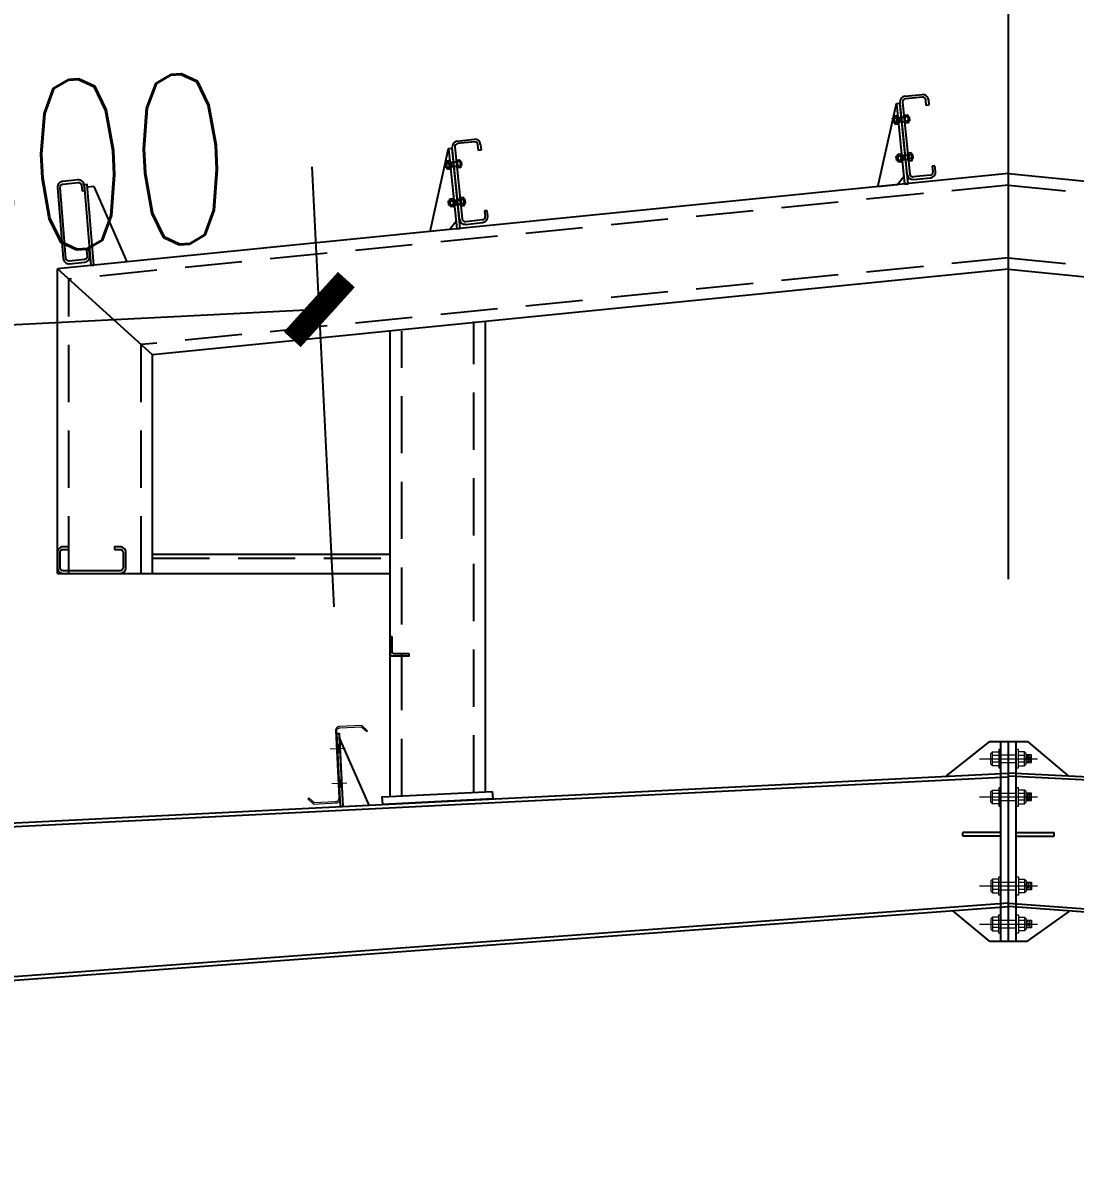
# Model space of a CAD drawing. Extents: x -33967 to 1773478, y -1022458 to -784650.
# Drawn here: x 1713083 to 1715849, y -977684 to -974708 of the extents above; entities that cross this region are included whole.
import ezdxf

# ---------------------------------------------------------------- set-up
doc = ezdxf.new("R2010")
doc.units = 0
doc.header["$LTSCALE"] = 1000
doc.header["$MEASUREMENT"] = 0
doc.linetypes.add('ACAD_ISO02W100', pattern=[15, 12, -3])
doc.linetypes.add('DASHED', pattern=[0.75, 0.5, -0.25])
for name, color, linetype, lineweight in [('6', 253, 'Continuous', 13), ('檩条', 30, 'Continuous', 5), ('螺栓', 15, 'Continuous', 18)]:
    doc.layers.add(name, color=color, linetype=linetype, lineweight=lineweight)
for name, color, linetype in [('AXIS', 3, 'Continuous'), ('BOLT', 251, 'Continuous'), ('G L', 150, 'Continuous'), ('GL', 150, 'Continuous'), ('Prof', 2, 'Continuous'), ('PZ', 202, 'Continuous'), ('SPACE', 7, 'Continuous'), ('型钢', 6, 'Continuous'), ('檩托板', 7, 'Continuous')]:
    doc.layers.add(name, color=color, linetype=linetype)
doc.styles.add('_TCH_DIM_T3', font='SIMPLEX', dxfattribs={"width": 0.705882, "bigfont": 'GBCBIG'})
doc.dimstyles.new('TCH_150_1', dxfattribs={"dimtxt": 446.25, "dimasz": 150, "dimexe": 375, "dimexo": 450, "dimgap": 189.375, "dimtad": 1, "dimdec": 0, "dimzin": 0, "dimdsep": 46, "dimtxsty": '_TCH_DIM_T3', "dimblk": 'ARCHTICK', "dimcen": 0.09, "dimclrd": 256, "dimclre": 256, "dimclrt": 7, "dimazin": 2, "dimtfac": 1, "dimtdec": 0, "dimtix": 1, "dimtmove": 2, "dimatfit": 3, "dimfxl": 1, "dimtolj": 1, "dimtzin": 0, "dimarcsym": 0})
pattern_1 = [(84.2751895, (1607620.034, -1141458.402), (6.3385477, -0.63544338), []), (84.2751895, (1607623.2036, -1141458.7196), (6.3385477, -0.63544338), [3.18515994, -1.59257997])]
pattern_2 = [(84.2751895, (1607620.034, -1141458.402), (6.3385477, -0.63544338), []), (84.2751895, (1607623.2036, -1141458.7196), (6.3385477, -0.63544338), [3.18515994, -1.59257997])]
pattern_3 = [(84.2751895, (1607610.059, -1141557.903), (6.3385477, -0.63544338), []), (84.2751895, (1607613.2285, -1141558.221), (6.3385477, -0.63544338), [3.18515994, -1.59257997])]
pattern_4 = [(84.2751895, (1607610.059, -1141557.903), (6.3385477, -0.63544338), []), (84.2751895, (1607613.2285, -1141558.221), (6.3385477, -0.63544338), [3.18515994, -1.59257997])]
pattern_5 = [(264.2751895, (1641836.821, -800090.5796), (6.3385477, -0.63544338), []), (264.2751895, (1641839.9905, -800090.897), (6.3385477, -0.63544338), [3.18515994, -1.59257997])]
pattern_6 = [(264.2751895, (1641836.821, -800090.5796), (6.3385477, -0.63544338), []), (264.2751895, (1641839.9905, -800090.897), (6.3385477, -0.63544338), [3.18515994, -1.59257997])]
pattern_7 = [(264.2751895, (1641826.846, -800190.081), (6.3385477, -0.63544338), []), (264.2751895, (1641830.0154, -800190.3985), (6.3385477, -0.63544338), [3.18515994, -1.59257997])]
pattern_8 = [(264.2751895, (1641826.846, -800190.081), (6.3385477, -0.63544338), []), (264.2751895, (1641830.0154, -800190.3985), (6.3385477, -0.63544338), [3.18515994, -1.59257997])]
pattern_9 = [(84.2751895, (1607620.034, -1141458.402), (6.3385477, -0.63544338), []), (84.2751895, (1607623.2036, -1141458.7196), (6.3385477, -0.63544338), [3.18515994, -1.59257997])]
pattern_10 = [(84.2751895, (1607620.034, -1141458.402), (6.3385477, -0.63544338), []), (84.2751895, (1607623.2036, -1141458.7196), (6.3385477, -0.63544338), [3.18515994, -1.59257997])]
pattern_11 = [(84.2751895, (1607610.059, -1141557.903), (6.3385477, -0.63544338), []), (84.2751895, (1607613.2285, -1141558.221), (6.3385477, -0.63544338), [3.18515994, -1.59257997])]
pattern_12 = [(84.2751895, (1607610.059, -1141557.903), (6.3385477, -0.63544338), []), (84.2751895, (1607613.2285, -1141558.221), (6.3385477, -0.63544338), [3.18515994, -1.59257997])]
pattern_13 = [(264.2751895, (1641836.821, -800090.5796), (6.3385477, -0.63544338), []), (264.2751895, (1641839.9905, -800090.897), (6.3385477, -0.63544338), [3.18515994, -1.59257997])]
pattern_14 = [(264.2751895, (1641836.821, -800090.5796), (6.3385477, -0.63544338), []), (264.2751895, (1641839.9905, -800090.897), (6.3385477, -0.63544338), [3.18515994, -1.59257997])]
pattern_15 = [(264.2751895, (1641826.846, -800190.081), (6.3385477, -0.63544338), []), (264.2751895, (1641830.0154, -800190.3985), (6.3385477, -0.63544338), [3.18515994, -1.59257997])]
pattern_16 = [(264.2751895, (1641826.846, -800190.081), (6.3385477, -0.63544338), []), (264.2751895, (1641830.0154, -800190.3985), (6.3385477, -0.63544338), [3.18515994, -1.59257997])]

# ---------------------------------------------------------------- blocks, each defined once
blk = doc.blocks.new('LT')
at = {"layer": '檩托板', "elevation": 0.3}
for points in [[(1356481.7, 98209.6), (1356487.7, 98210), (1356497.9, 98018.2), (1356491.9, 98017.9)], [(1356488.2, 98200), (1356497.9, 98018.2), (1356567.8, 98021.9)]]:
    blk.add_lwpolyline(points, close=True, dxfattribs=at)
at = {"layer": '檩条', "color": 1, "linetype": 'Continuous'}
for p, q in [((1356503.9, 98171, -1.7), (1356464.1, 98168.9, -1.7)), ((1356508.8, 98079.6, -1.7), (1356468.9, 98077.5, -1.7))]:
    blk.add_line(p, q, dxfattribs=at)
at = {"layer": '檩条', "elevation": -1.7}
blk.add_lwpolyline([(1356481.4, 98214.6, -0.414214), (1356490.9, 98225.1), (1356546.6, 98228.1), (1356560.7, 98215.4), (1356562.7, 98217.6), (1356547.7, 98231.2), (1356487.7, 98228, 0.414214), (1356478.3, 98217.5), (1356487.7, 98040.7, -0.414214), (1356478.2, 98030.2), (1356422.6, 98027.2), (1356408.4, 98040), (1356406.4, 98037.7), (1356421.5, 98024.2), (1356481.4, 98027.4, 0.414214), (1356490.9, 98037.9), (1356481.4, 98214.6)], format="xyb", dxfattribs=at)
at = {"layer": '檩条', "color": 1, "linetype": 'Continuous'}
for points in [[(1356481.5, 98157.6, -1.7), (1356480.2, 98182, -1.7), (1356490.5, 98158, -1.7), (1356489.2, 98182.5, -1.7)], [(1356485, 98090.6, -1.7), (1356486.3, 98066.2, -1.7), (1356494, 98091.1, -1.7), (1356495.3, 98066.7, -1.7)]]:
    blk.add_solid(points, dxfattribs=at)
blk = doc.blocks.new('_ArchTick')
at = {"color": 0, "linetype": 'ByBlock', "const_width": 0.4}
blk.add_lwpolyline([(-0.5, -0.5), (0.5, 0.5)], dxfattribs=at)
blk = doc.blocks.new('*D491')
at = {"layer": 'AXIS', "lineweight": -2, "transparency": 16777216}
for p, q in [((1713901.4, -976243.1), (1713843.7, -975087.4)), ((1712403.3, -976318), (1712345.5, -975162.3)), ((1713862.4, -975461.9), (1712364.3, -975536.8))]:
    blk.add_line(p, q, dxfattribs=at)
at = {"layer": 'Defpoints', "color": 0, "transparency": 16777216}
for p in [(1712364.3, -975536.8), (1713923.9, -976692.6, 0), (1712425.8, -976767.5, 0)]:
    blk.add_point(p, dxfattribs=at)
at = {"layer": 'AXIS', "lineweight": -2, "transparency": 16777216, "xscale": 150, "yscale": 150, "zscale": 150}
for p, rotation in [((1713862.4, -975461.9), 2.862405231127259), ((1712364.3, -975536.8), 182.8624052311272)]:
    blk.add_blockref('_ArchTick', p, dxfattribs=dict(at, rotation=rotation))
at = {"layer": 'AXIS', "color": 7, "transparency": 16777216, "insert": (1713092.7, -975087.4), "char_height": 446.25, "attachment_point": 5, "rotation": 2.8624, "style": '_TCH_DIM_T3'}
blk.add_mtext('\\A1;1500', dxfattribs=at)
blk = doc.blocks.new('*D2007')
at = {"layer": 'AXIS', "lineweight": -2, "transparency": 16777216}
for p, q in [((1715673.9, -976169.9), (1715673.9, -972735.5)), ((1724683.9, -975699.2), (1724683.9, -972735.5)), ((1724683.9, -973110.5), (1715673.9, -973110.5))]:
    blk.add_line(p, q, dxfattribs=at)
at = {"layer": 'Defpoints', "color": 0, "transparency": 16777216}
for p in [(1715673.9, -973110.5), (1724683.9, -976149.2, 2.6), (1715673.9, -976619.9, 2.6)]:
    blk.add_point(p, dxfattribs=at)
at = {"layer": 'AXIS', "lineweight": -2, "transparency": 16777216, "xscale": 150, "yscale": 150, "zscale": 150, "rotation": 180}
blk.add_blockref('_ArchTick', (1715673.9, -973110.5), dxfattribs=at)
at = {"layer": 'AXIS', "lineweight": -2, "transparency": 16777216, "xscale": 150, "yscale": 150, "zscale": 150}
blk.add_blockref('_ArchTick', (1724683.9, -973110.5), dxfattribs=at)
at = {"layer": 'AXIS', "color": 7, "transparency": 16777216, "insert": (1720178.9, -972698), "char_height": 446.25, "attachment_point": 5, "style": '_TCH_DIM_T3'}
blk.add_mtext('\\A1;9010', dxfattribs=at)
blk = doc.blocks.new('*D2008')
at = {"layer": 'AXIS', "lineweight": -2, "transparency": 16777216}
for p, q in [((1709423.9, -975233.7), (1709423.9, -972735.5)), ((1715673.9, -976169.9), (1715673.9, -972735.5)), ((1709423.9, -973110.5), (1715673.9, -973110.5))]:
    blk.add_line(p, q, dxfattribs=at)
at = {"layer": 'Defpoints', "color": 0, "transparency": 16777216}
for p in [(1715673.9, -973110.5), (1709423.9, -975683.7, 2.6), (1715673.9, -976619.9, 2.6)]:
    blk.add_point(p, dxfattribs=at)
at = {"layer": 'AXIS', "lineweight": -2, "transparency": 16777216, "xscale": 150, "yscale": 150, "zscale": 150, "rotation": 180}
blk.add_blockref('_ArchTick', (1709423.9, -973110.5), dxfattribs=at)
at = {"layer": 'AXIS', "lineweight": -2, "transparency": 16777216, "xscale": 150, "yscale": 150, "zscale": 150}
blk.add_blockref('_ArchTick', (1715673.9, -973110.5), dxfattribs=at)
at = {"layer": 'AXIS', "color": 7, "transparency": 16777216, "insert": (1712548.9, -972698), "char_height": 446.25, "attachment_point": 5, "style": '_TCH_DIM_T3'}
blk.add_mtext('\\A1;6250', dxfattribs=at)

msp = doc.modelspace()

# ---------------------------------------------------------------- hatches: boundary and pattern name
at = {"layer": '螺栓'}
h = msp.add_hatch(dxfattribs=at)
h.set_pattern_fill('BRASS', color=256, scale=1.0032, angle=90, style=0)
h.set_pattern_definition(pattern_1)
h.paths.add_polyline_path([(1715720.2, -976632.1), (1715734, -976632.1), (1715734, -976652.1), (1715720.2, -976652.1)])
h = msp.add_hatch(dxfattribs=at)
h.set_pattern_fill('BRASS', color=256, scale=1.0032, angle=90, style=0)
h.set_pattern_definition(pattern_2)
h.paths.add_polyline_path([(1715720.2, -976632.1), (1715734, -976632.1), (1715734, -976652.1), (1715720.2, -976652.1)])
h = msp.add_hatch(dxfattribs=at)
h.set_pattern_fill('BRASS', color=256, scale=1.0032, angle=90, style=0)
h.set_pattern_definition(pattern_1)
h.paths.add_polyline_path([(1715720.2, -976632.1), (1715734, -976632.1), (1715734, -976652.1), (1715720.2, -976652.1)])
h = msp.add_hatch(dxfattribs=at)
h.set_pattern_fill('BRASS', color=256, scale=1.0032, angle=90, style=0)
h.set_pattern_definition(pattern_2)
h.paths.add_polyline_path([(1715720.2, -976632.1), (1715734, -976632.1), (1715734, -976652.1), (1715720.2, -976652.1)])
h = msp.add_hatch(dxfattribs=at)
h.set_pattern_fill('BRASS', color=256, scale=1.0032, angle=90, style=0)
h.set_pattern_definition(pattern_9)
h.paths.add_polyline_path([(1715720.2, -976632.1), (1715734, -976632.1), (1715734, -976652.1), (1715720.2, -976652.1)])
h = msp.add_hatch(dxfattribs=at)
h.set_pattern_fill('BRASS', color=256, scale=1.0032, angle=90, style=0)
h.set_pattern_definition(pattern_10)
h.paths.add_polyline_path([(1715720.2, -976632.1), (1715734, -976632.1), (1715734, -976652.1), (1715720.2, -976652.1)])
h = msp.add_hatch(dxfattribs=at)
h.set_pattern_fill('BRASS', color=256, scale=1.0032, angle=90, style=0)
h.set_pattern_definition(pattern_9)
h.paths.add_polyline_path([(1715720.2, -976632.1), (1715734, -976632.1), (1715734, -976652.1), (1715720.2, -976652.1)])
h = msp.add_hatch(dxfattribs=at)
h.set_pattern_fill('BRASS', color=256, scale=1.0032, angle=90, style=0)
h.set_pattern_definition(pattern_10)
h.paths.add_polyline_path([(1715720.2, -976632.1), (1715734, -976632.1), (1715734, -976652.1), (1715720.2, -976652.1)])
h = msp.add_hatch(dxfattribs=at)
h.set_pattern_fill('BRASS', color=256, scale=1.0032, angle=90, style=0)
h.set_pattern_definition(pattern_3)
h.paths.add_polyline_path([(1715720.2, -976732.1), (1715734, -976732.1), (1715734, -976752.1), (1715720.2, -976752.1)])
h = msp.add_hatch(dxfattribs=at)
h.set_pattern_fill('BRASS', color=256, scale=1.0032, angle=90, style=0)
h.set_pattern_definition(pattern_4)
h.paths.add_polyline_path([(1715720.2, -976732.1), (1715734, -976732.1), (1715734, -976752.1), (1715720.2, -976752.1)])
h = msp.add_hatch(dxfattribs=at)
h.set_pattern_fill('BRASS', color=256, scale=1.0032, angle=90, style=0)
h.set_pattern_definition(pattern_3)
h.paths.add_polyline_path([(1715720.2, -976732.1), (1715734, -976732.1), (1715734, -976752.1), (1715720.2, -976752.1)])
h = msp.add_hatch(dxfattribs=at)
h.set_pattern_fill('BRASS', color=256, scale=1.0032, angle=90, style=0)
h.set_pattern_definition(pattern_4)
h.paths.add_polyline_path([(1715720.2, -976732.1), (1715734, -976732.1), (1715734, -976752.1), (1715720.2, -976752.1)])
h = msp.add_hatch(dxfattribs=at)
h.set_pattern_fill('BRASS', color=256, scale=1.0032, angle=90, style=0)
h.set_pattern_definition(pattern_11)
h.paths.add_polyline_path([(1715720.2, -976732.1), (1715734, -976732.1), (1715734, -976752.1), (1715720.2, -976752.1)])
h = msp.add_hatch(dxfattribs=at)
h.set_pattern_fill('BRASS', color=256, scale=1.0032, angle=90, style=0)
h.set_pattern_definition(pattern_12)
h.paths.add_polyline_path([(1715720.2, -976732.1), (1715734, -976732.1), (1715734, -976752.1), (1715720.2, -976752.1)])
h = msp.add_hatch(dxfattribs=at)
h.set_pattern_fill('BRASS', color=256, scale=1.0032, angle=90, style=0)
h.set_pattern_definition(pattern_11)
h.paths.add_polyline_path([(1715720.2, -976732.1), (1715734, -976732.1), (1715734, -976752.1), (1715720.2, -976752.1)])
h = msp.add_hatch(dxfattribs=at)
h.set_pattern_fill('BRASS', color=256, scale=1.0032, angle=90, style=0)
h.set_pattern_definition(pattern_12)
h.paths.add_polyline_path([(1715720.2, -976732.1), (1715734, -976732.1), (1715734, -976752.1), (1715720.2, -976752.1)])
h = msp.add_hatch(dxfattribs=at)
h.set_pattern_fill('BRASS', color=256, scale=1.0032, angle=90, style=0)
h.set_pattern_definition(pattern_5)
h.paths.add_polyline_path([(1715720.2, -976986.3), (1715734, -976986.3), (1715734, -976966.2), (1715720.2, -976966.2)])
h = msp.add_hatch(dxfattribs=at)
h.set_pattern_fill('BRASS', color=256, scale=1.0032, angle=90, style=0)
h.set_pattern_definition(pattern_6)
h.paths.add_polyline_path([(1715720.2, -976986.3), (1715734, -976986.3), (1715734, -976966.2), (1715720.2, -976966.2)])
h = msp.add_hatch(dxfattribs=at)
h.set_pattern_fill('BRASS', color=256, scale=1.0032, angle=90, style=0)
h.set_pattern_definition(pattern_5)
h.paths.add_polyline_path([(1715720.2, -976986.3), (1715734, -976986.3), (1715734, -976966.2), (1715720.2, -976966.2)])
h = msp.add_hatch(dxfattribs=at)
h.set_pattern_fill('BRASS', color=256, scale=1.0032, angle=90, style=0)
h.set_pattern_definition(pattern_6)
h.paths.add_polyline_path([(1715720.2, -976986.3), (1715734, -976986.3), (1715734, -976966.2), (1715720.2, -976966.2)])
h = msp.add_hatch(dxfattribs=at)
h.set_pattern_fill('BRASS', color=256, scale=1.0032, angle=90, style=0)
h.set_pattern_definition(pattern_13)
h.paths.add_polyline_path([(1715720.2, -976986.3), (1715734, -976986.3), (1715734, -976966.2), (1715720.2, -976966.2)])
h = msp.add_hatch(dxfattribs=at)
h.set_pattern_fill('BRASS', color=256, scale=1.0032, angle=90, style=0)
h.set_pattern_definition(pattern_14)
h.paths.add_polyline_path([(1715720.2, -976986.3), (1715734, -976986.3), (1715734, -976966.2), (1715720.2, -976966.2)])
h = msp.add_hatch(dxfattribs=at)
h.set_pattern_fill('BRASS', color=256, scale=1.0032, angle=90, style=0)
h.set_pattern_definition(pattern_13)
h.paths.add_polyline_path([(1715720.2, -976986.3), (1715734, -976986.3), (1715734, -976966.2), (1715720.2, -976966.2)])
h = msp.add_hatch(dxfattribs=at)
h.set_pattern_fill('BRASS', color=256, scale=1.0032, angle=90, style=0)
h.set_pattern_definition(pattern_14)
h.paths.add_polyline_path([(1715720.2, -976986.3), (1715734, -976986.3), (1715734, -976966.2), (1715720.2, -976966.2)])
h = msp.add_hatch(dxfattribs=at)
h.set_pattern_fill('BRASS', color=256, scale=1.0032, angle=90, style=0)
h.set_pattern_definition(pattern_7)
h.paths.add_polyline_path([(1715720.2, -977086.3), (1715734, -977086.3), (1715734, -977066.2), (1715720.2, -977066.2)])
h = msp.add_hatch(dxfattribs=at)
h.set_pattern_fill('BRASS', color=256, scale=1.0032, angle=90, style=0)
h.set_pattern_definition(pattern_8)
h.paths.add_polyline_path([(1715720.2, -977086.3), (1715734, -977086.3), (1715734, -977066.2), (1715720.2, -977066.2)])
h = msp.add_hatch(dxfattribs=at)
h.set_pattern_fill('BRASS', color=256, scale=1.0032, angle=90, style=0)
h.set_pattern_definition(pattern_7)
h.paths.add_polyline_path([(1715720.2, -977086.3), (1715734, -977086.3), (1715734, -977066.2), (1715720.2, -977066.2)])
h = msp.add_hatch(dxfattribs=at)
h.set_pattern_fill('BRASS', color=256, scale=1.0032, angle=90, style=0)
h.set_pattern_definition(pattern_8)
h.paths.add_polyline_path([(1715720.2, -977086.3), (1715734, -977086.3), (1715734, -977066.2), (1715720.2, -977066.2)])
h = msp.add_hatch(dxfattribs=at)
h.set_pattern_fill('BRASS', color=256, scale=1.0032, angle=90, style=0)
h.set_pattern_definition(pattern_15)
h.paths.add_polyline_path([(1715720.2, -977086.3), (1715734, -977086.3), (1715734, -977066.2), (1715720.2, -977066.2)])
h = msp.add_hatch(dxfattribs=at)
h.set_pattern_fill('BRASS', color=256, scale=1.0032, angle=90, style=0)
h.set_pattern_definition(pattern_16)
h.paths.add_polyline_path([(1715720.2, -977086.3), (1715734, -977086.3), (1715734, -977066.2), (1715720.2, -977066.2)])
h = msp.add_hatch(dxfattribs=at)
h.set_pattern_fill('BRASS', color=256, scale=1.0032, angle=90, style=0)
h.set_pattern_definition(pattern_15)
h.paths.add_polyline_path([(1715720.2, -977086.3), (1715734, -977086.3), (1715734, -977066.2), (1715720.2, -977066.2)])
h = msp.add_hatch(dxfattribs=at)
h.set_pattern_fill('BRASS', color=256, scale=1.0032, angle=90, style=0)
h.set_pattern_definition(pattern_16)
h.paths.add_polyline_path([(1715720.2, -977086.3), (1715734, -977086.3), (1715734, -977066.2), (1715720.2, -977066.2)])

# ---------------------------------------------------------------- linework, layer by layer
at = {"layer": '6', "linetype": 'ACAD_ISO02W100', "ltscale": 2}
for p, q in [((1715597.8, -976642.1), (1715750.1, -976642.1)), ((1715597.8, -976642.1), (1715750.1, -976642.1)), ((1715597.8, -976742.1), (1715750.1, -976742.1)), ((1715597.8, -976742.1), (1715750.1, -976742.1)), ((1715597.8, -976976.2), (1715750.1, -976976.2)), ((1715597.8, -976976.2), (1715750.1, -976976.2)), ((1715597.8, -977076.2), (1715750.1, -977076.2)), ((1715597.8, -977076.2), (1715750.1, -977076.2))]:
    msp.add_line(p, q, dxfattribs=at)
at = {"layer": 'BOLT'}
for p, q in [((1715368.9, -974959.6), (1715386.9, -974957.8)), ((1715368.9, -974959.6), (1715369.9, -974970.6)), ((1715368.9, -974959.9), (1715368.9, -974959.6)), ((1715369.9, -974970.6), (1715388, -974968.8)), ((1715379.9, -974953.6), (1715372.5, -974954.4)), ((1715372.5, -974954.4), (1715374.6, -974975)), ((1715373.1, -974959.5), (1715380.4, -974958.8)), ((1715379.9, -974953.5), (1715382.4, -974953.3)), ((1715382, -974974.4), (1715379.9, -974953.5)), ((1715382.4, -974953.3), (1715384.5, -974974.2)), ((1715382.8, -974957.7), (1715386.8, -974957.3)), ((1715382.8, -974957.7), (1715382.9, -974958)), ((1715382.9, -974957.9), (1715382.8, -974957.7)), ((1715386.8, -974957.3), (1715401.8, -974955.8)), ((1715388, -974969.3), (1715386.8, -974957.3)), ((1715386.9, -974957.8), (1715401.9, -974956.3)), ((1715388, -974968.8), (1715402.9, -974967.3)), ((1715388, -974969.3), (1715403, -974967.8)), ((1715401.4, -974951.4), (1715398.9, -974951.6)), ((1715398.9, -974951.6), (1715401, -974972.5)), ((1715399.3, -974956.3), (1715399.3, -974956.1)), ((1715399.3, -974956.1), (1715399.3, -974956.4)), ((1715401.4, -974951.5), (1715408.7, -974950.7)), ((1715403.4, -974972.3), (1715401.4, -974951.4)), ((1715412.4, -974955.6), (1715401.9, -974956.6)), ((1715413.4, -974965.9), (1715402.9, -974967)), ((1715408.7, -974950.7), (1715410.8, -974971.4)), ((1715412.4, -974955.6), (1715412.4, -974955.6)), ((1715412.4, -974955.6), (1715413.4, -974965.9)), ((1715374.1, -974969.9), (1715381.5, -974969.1)), ((1715374.6, -974975), (1715382, -974974.3)), ((1715382, -974974.4), (1715384.5, -974974.2)), ((1715384, -974969.7), (1715388, -974969.3)), ((1715384.5, -974974.2), (1715384.5, -974973.9)), ((1715388, -974969.3), (1715388, -974969)), ((1715388, -974969.1), (1715388, -974969.3)), ((1715401, -974972.5), (1715400.9, -974972.2)), ((1715403.4, -974972.3), (1715401, -974972.5)), ((1715410.8, -974971.4), (1715403.4, -974972.2)), ((1715378.8, -975059.1), (1715396.8, -975057.3)), ((1715382.5, -975053.9), (1715389.9, -975053.1)), ((1715384.6, -975074.5), (1715382.5, -975053.9)), ((1715389.9, -975053), (1715392.4, -975052.8)), ((1715389.9, -975053), (1715392, -975073.9)), ((1715394.4, -975073.7), (1715392.4, -975052.8)), ((1715392.4, -975052.8), (1715392.4, -975053)), ((1715392.8, -975057.2), (1715396.8, -975056.8)), ((1715396.8, -975056.8), (1715411.8, -975055.3)), ((1715396.8, -975057.3), (1715411.8, -975055.8)), ((1715396.8, -975057), (1715396.8, -975056.8)), ((1715396.8, -975056.8), (1715396.8, -975057.1)), ((1715396.8, -975056.8), (1715398, -975068.8)), ((1715411.3, -975050.9), (1715408.8, -975051.1)), ((1715408.8, -975051.1), (1715408.8, -975051.4)), ((1715410.9, -975072), (1715408.8, -975051.1)), ((1715418.7, -975050.2), (1715411.3, -975051)), ((1715411.3, -975050.9), (1715413.4, -975071.8)), ((1715422.3, -975055.1), (1715411.8, -975056.1)), ((1715420.8, -975070.9), (1715418.7, -975050.2)), ((1715423.4, -975065.5), (1715422.3, -975055.1)), ((1714191.9, -975077.3), (1714210, -975075.5)), ((1714191.9, -975077.3), (1714193, -975088.3)), ((1714192, -975077.6), (1714191.9, -975077.3)), ((1714193, -975088.3), (1714211.1, -975086.5)), ((1714203, -975071.3), (1714195.6, -975072)), ((1714195.6, -975072), (1714197.7, -975092.7)), ((1714196.1, -975077.2), (1714203.5, -975076.5)), ((1714197.2, -975087.6), (1714204.6, -975086.8)), ((1714203, -975071.2), (1714205.5, -975071)), ((1714205.1, -975092.1), (1714203, -975071.2)), ((1714205.5, -975071), (1714207.6, -975091.8)), ((1714205.9, -975075.4), (1714209.9, -975075)), ((1714205.9, -975075.4), (1714206, -975075.7)), ((1714205.9, -975075.6), (1714205.9, -975075.4)), ((1714207.1, -975087.4), (1714211.1, -975087)), ((1714209.9, -975075), (1714224.9, -975073.5)), ((1714211.1, -975087), (1714209.9, -975075)), ((1714210, -975075.5), (1714224.9, -975074)), ((1714211.1, -975086.5), (1714226, -975085)), ((1714211.1, -975087), (1714226.1, -975085.5)), ((1714211.1, -975087), (1714211.1, -975086.7)), ((1714211.1, -975086.8), (1714211.1, -975087)), ((1714224.4, -975069.1), (1714222, -975069.3)), ((1714222, -975069.3), (1714224, -975090.2)), ((1714222.4, -975074), (1714222.4, -975073.8)), ((1714222.4, -975073.8), (1714222.4, -975074.1)), ((1714224.4, -975069.2), (1714231.8, -975068.4)), ((1714226.5, -975090), (1714224.4, -975069.1)), ((1714235.5, -975073.3), (1714225, -975074.3)), ((1714236.5, -975083.6), (1714226, -975084.7)), ((1714231.8, -975068.4), (1714233.9, -975089.1)), ((1714235.5, -975073.3), (1714235.5, -975073.3)), ((1714235.5, -975073.3), (1714236.5, -975083.6)), ((1715379.9, -975070.1), (1715378.8, -975059.1)), ((1715379.9, -975070.1), (1715397.9, -975068.3)), ((1715379.9, -975069.8), (1715379.9, -975070.1)), ((1715383, -975059), (1715390.4, -975058.3)), ((1715384, -975069.4), (1715391.4, -975068.6)), ((1715391.9, -975073.8), (1715384.6, -975074.5)), ((1715392, -975073.9), (1715394.4, -975073.7)), ((1715394, -975069.2), (1715398, -975068.8)), ((1715394, -975069.2), (1715394, -975068.9)), ((1715394, -975069), (1715394, -975069.2)), ((1715397.9, -975068.3), (1715412.9, -975066.8)), ((1715398, -975068.8), (1715412.9, -975067.3)), ((1715410.5, -975067.5), (1715410.4, -975067.2)), ((1715410.4, -975067.4), (1715410.5, -975067.5)), ((1715413.4, -975071.8), (1715410.9, -975072)), ((1715423.4, -975065.4), (1715412.9, -975066.5)), ((1715413.4, -975071.7), (1715420.8, -975070.9)), ((1715423.4, -975065.5), (1715423.4, -975065.5)), ((1714197.7, -975092.7), (1714205.1, -975092)), ((1714205.1, -975092.1), (1714207.6, -975091.8)), ((1714207.6, -975091.8), (1714207.5, -975091.6)), ((1714224, -975090.2), (1714224, -975089.9)), ((1714226.5, -975090), (1714224, -975090.2)), ((1714233.9, -975089.1), (1714226.5, -975089.8)), ((1714201.9, -975176.8), (1714219.9, -975175)), ((1714203, -975187.8), (1714201.9, -975176.8)), ((1714205.6, -975171.5), (1714213, -975170.8)), ((1714207.6, -975192.2), (1714205.6, -975171.5)), ((1714206.1, -975176.7), (1714213.5, -975176)), ((1714212.9, -975170.7), (1714215.4, -975170.5)), ((1714212.9, -975170.7), (1714215, -975191.6)), ((1714217.5, -975191.4), (1714215.4, -975170.5)), ((1714215.4, -975170.5), (1714215.5, -975170.7)), ((1714215.9, -975174.9), (1714219.9, -975174.5)), ((1714219.9, -975174.5), (1714234.8, -975173)), ((1714219.9, -975175), (1714234.9, -975173.5)), ((1714219.9, -975174.7), (1714219.9, -975174.5)), ((1714219.9, -975174.5), (1714219.9, -975174.8)), ((1714219.9, -975174.5), (1714221.1, -975186.5)), ((1714234.4, -975168.6), (1714231.9, -975168.8)), ((1714231.9, -975168.8), (1714231.9, -975169.1)), ((1714234, -975189.7), (1714231.9, -975168.8)), ((1714241.8, -975167.9), (1714234.4, -975168.7)), ((1714234.4, -975168.6), (1714236.5, -975189.5)), ((1714245.4, -975172.8), (1714234.9, -975173.8)), ((1714243.8, -975188.6), (1714241.8, -975167.9)), ((1714246.4, -975183.1), (1714245.4, -975172.8)), ((1714203, -975187.8), (1714221, -975186)), ((1714203, -975187.5), (1714203, -975187.8)), ((1714207.1, -975187.1), (1714214.5, -975186.3)), ((1714215, -975191.5), (1714207.6, -975192.2)), ((1714215, -975191.6), (1714217.5, -975191.4)), ((1714217.1, -975186.9), (1714217, -975186.6)), ((1714217.1, -975186.9), (1714221.1, -975186.5)), ((1714217.1, -975186.7), (1714217.1, -975186.9)), ((1714221, -975186), (1714236, -975184.5)), ((1714221.1, -975186.5), (1714236, -975185)), ((1714233.5, -975185.2), (1714233.5, -975184.9)), ((1714233.5, -975185.1), (1714233.5, -975185.2)), ((1714236.5, -975189.5), (1714234, -975189.7)), ((1714246.4, -975183.1), (1714236, -975184.2)), ((1714236.5, -975189.3), (1714243.8, -975188.6)), ((1714246.4, -975183.1), (1714246.4, -975183.1)), ((1715735, -976649.1), (1715735, -976648.8)), ((1715735, -976648.9), (1715735, -976649.1))]:
    msp.add_line(p, q, dxfattribs=at)
for centre, start, end in [((1715378.5, -974958.2), 133.226, 190.5385), ((1715403.7, -974955.7), 0.8827, 58.1952), ((1715404.8, -974967.6), 313.226, 10.5385), ((1715379.7, -974970.1), 180.8827, 238.1952), ((1715388.5, -975057.7), 133.226, 190.5385), ((1715413.6, -975055.2), 0.8827, 58.1952), ((1714201.6, -975075.9), 133.226, 190.5385), ((1714202.8, -975087.8), 180.8827, 238.1952), ((1714226.7, -975073.4), 0.8827, 58.1952), ((1714227.9, -975085.3), 313.226, 10.5385), ((1715389.7, -975069.6), 180.8827, 238.1952), ((1715414.8, -975067.1), 313.226, 10.5385), ((1714211.5, -975175.4), 133.226, 190.5385), ((1714236.7, -975172.9), 0.8827, 58.1952), ((1714212.7, -975187.3), 180.8827, 238.1952), ((1714237.9, -975184.8), 313.226, 10.5385)]:
    msp.add_arc(centre, 5.58, start, end, dxfattribs=at)
at = {"layer": 'G L'}
for points in [[(1715673.9, -976690), (1706423.9, -977152.5), (1697423.9, -976702.5)], [(1706423.9, -977142.5), (1715673.9, -976680)], [(1724203.9, -977106.5), (1715673.9, -976680)], [(1724203.9, -977114.5), (1715673.9, -976688)], [(1706848.9, -977673.8), (1715673.9, -977020.4)], [(1706848.9, -977683.8), (1715673.9, -977030.4)], [(1724203.9, -977648.5), (1715673.9, -977022.4)], [(1724203.9, -977656.5), (1715673.9, -977030.4)]]:
    msp.add_lwpolyline(points, dxfattribs=at)
at = {"layer": 'GL'}
for p, q in [((1715623.9, -976597.1), (1715509.5, -976687.1)), ((1715623.9, -976597.1), (1715723.9, -976597.1)), ((1715653.9, -977121.2), (1715653.9, -976597.1)), ((1715673.9, -977121.2), (1715673.9, -976597.1)), ((1715693.9, -977121.2), (1715693.9, -976597.1)), ((1715723.9, -976597.1), (1715830.3, -976687.1)), ((1715653.9, -976835.6), (1715553.9, -976835.6)), ((1715553.9, -976845.6), (1715553.9, -976835.6)), ((1715653.9, -976835.6), (1715553.9, -976835.6)), ((1715553.9, -976845.6), (1715553.9, -976835.6)), ((1715693.9, -976835.6), (1715793.9, -976835.6)), ((1715693.9, -976835.6), (1715793.9, -976835.6)), ((1715793.9, -976845.6), (1715793.9, -976835.6)), ((1715793.9, -976845.6), (1715793.9, -976835.6)), ((1715653.9, -976845.6), (1715553.9, -976845.6)), ((1715653.9, -976845.6), (1715553.9, -976845.6)), ((1715693.9, -976845.6), (1715793.9, -976845.6)), ((1715693.9, -976845.6), (1715793.9, -976845.6)), ((1715623.9, -977121.2), (1715526.7, -977041)), ((1715723.9, -977121.2), (1715833, -977043.1)), ((1715623.9, -977121.2), (1715723.9, -977121.2))]:
    msp.add_line(p, q, dxfattribs=at)
at = {"layer": 'Prof'}
for p, q in [((1715401.9, -974901.6), (1715446.7, -974897.1)), ((1715447.4, -974904.1), (1715402.6, -974908.5)), ((1715407.4, -975107), (1715388.5, -974918)), ((1715395.4, -974917.3), (1715414.3, -975106.3)), ((1715457.6, -974926.1), (1715456.1, -974911.2)), ((1715464.6, -974925.4), (1715457.6, -974926.1)), ((1715463.1, -974910.5), (1715464.6, -974925.4)), ((1714225, -975019.3), (1714269.8, -975014.8)), ((1714270.5, -975021.7), (1714225.7, -975026.2)), ((1714286.2, -975028.2), (1714287.7, -975043.1)), ((1714230.5, -975224.7), (1714211.6, -975035.7)), ((1714218.5, -975035), (1714237.4, -975224)), ((1714280.7, -975043.8), (1714279.2, -975028.9)), ((1714287.7, -975043.1), (1714280.7, -975043.8)), ((1715480.5, -975084.6), (1715473.5, -975085.3)), ((1715473.5, -975085.3), (1715475, -975100.3)), ((1715482, -975099.6), (1715480.5, -975084.6)), ((1715467.9, -975109), (1715423.1, -975113.5)), ((1715423.8, -975120.5), (1715468.6, -975116)), ((1714303.6, -975202.3), (1714296.6, -975203)), ((1714296.6, -975203), (1714298.1, -975218)), ((1714305.1, -975217.3), (1714303.6, -975202.3)), ((1714291, -975226.7), (1714246.2, -975231.2)), ((1714246.9, -975238.2), (1714291.7, -975233.7))]:
    msp.add_line(p, q, dxfattribs=at)
for points in [[(1713250.7, -975307), (1713252.2, -975321.9, -0.414214), (1713245, -975330.7), (1713205.2, -975334.7, -0.414214), (1713196.4, -975327.5), (1713181.5, -975141, -0.414214), (1713188.7, -975132.3), (1713228.5, -975128.3, -0.414214), (1713237.2, -975135.4), (1713238.7, -975150.4), (1713245.7, -975149.7), (1713244.2, -975134.7, 0.414214), (1713227.8, -975121.3), (1713188, -975125.3, 0.414214), (1713174.6, -975141.7), (1713189.5, -975328.2, 0.414214), (1713205.9, -975341.6), (1713245.7, -975337.6, 0.414214), (1713259.1, -975321.2), (1713257.6, -975306.3)], [(1713323.9, -976092), (1713338.9, -976092, -0.414214), (1713346.9, -976100), (1713346.9, -976140, -0.414214), (1713338.9, -976148), (1713188.9, -976148, -0.414214), (1713180.9, -976140), (1713180.9, -976100, -0.414214), (1713188.9, -976092), (1713203.9, -976092), (1713203.9, -976085), (1713188.9, -976085, 0.414214), (1713173.9, -976100), (1713173.9, -976140, 0.414214), (1713188.9, -976155), (1713338.9, -976155, 0.414214), (1713353.9, -976140), (1713353.9, -976100, 0.414214), (1713338.9, -976085), (1713323.9, -976085)]]:
    msp.add_lwpolyline(points, format="xyb", close=True, dxfattribs=at)
for centre, radius, start, end in [((1715403.4, -974916.5), 15, 95.7106, 185.7106), ((1715403.4, -974916.5), 8, 95.7106, 185.7106), ((1715448.2, -974912), 15, 5.7106, 95.7106), ((1715448.2, -974912), 8, 5.7106, 95.7106), ((1714226.5, -975034.2), 15, 95.7106, 185.7106), ((1714226.5, -975034.2), 8, 95.7106, 185.7106), ((1714271.3, -975029.7), 15, 5.7106, 95.7106), ((1714271.3, -975029.7), 8, 5.7106, 95.7106), ((1715422.3, -975105.5), 15, 185.7106, 275.7106), ((1715422.3, -975105.5), 8, 185.7106, 275.7106), ((1715467.1, -975101.1), 8, 275.7106, 5.7106), ((1715467.1, -975101.1), 15, 275.7106, 5.7106), ((1714245.4, -975223.2), 15, 185.7106, 275.7106), ((1714245.4, -975223.2), 8, 185.7106, 275.7106), ((1714290.2, -975218.8), 8, 275.7106, 5.7106), ((1714290.2, -975218.8), 15, 275.7106, 5.7106)]:
    msp.add_arc(centre, radius, start, end, dxfattribs=at)
at = {"layer": 'PZ'}
for p, q in [((1715330.7, -975139.3), (1715379.2, -974921)), ((1715379.2, -974921), (1715388.7, -974920.1)), ((1715379.2, -974921), (1715400.3, -975132.3)), ((1715409.8, -975131.4), (1715388.7, -974920.1)), ((1714153.7, -975257), (1714202.3, -975038.7)), ((1714202.3, -975038.7), (1714211.8, -975037.8)), ((1714202.3, -975038.7), (1714223.4, -975250)), ((1714232.9, -975249.1), (1714211.8, -975037.8)), ((1715381.1, -975134.3), (1715398.3, -975112.6)), ((1713269.8, -975139), (1713252.8, -975140.7)), ((1713269.8, -975139), (1713356.8, -975336.7)), ((1715381.1, -975134.3), (1715330.7, -975139.3)), ((1715400.3, -975132.3), (1715409.8, -975131.4)), ((1714204.2, -975252), (1714221.4, -975230.3)), ((1714204.2, -975252), (1714153.7, -975257)), ((1714223.4, -975250), (1714232.9, -975249.1))]:
    msp.add_line(p, q, dxfattribs=at)
for points in [[(1713244.2, -975134.7), (1713261.6, -975346.2), (1713269.5, -975345.4), (1713252.1, -975133.9)], [(1714317.1, -976727.8), (1714318.7, -976747.7), (1714029.2, -976762.2), (1714027.6, -976742.3)]]:
    msp.add_lwpolyline(points, close=True, dxfattribs=at)
at = {"layer": '型钢'}
for p, q in [((1715673.9, -975105), (1713173.9, -975355)), ((1715673.9, -975105), (1718173.9, -975355)), ((1713423.9, -975581.2), (1713173.9, -975355)), ((1713173.9, -976155), (1713173.9, -975355)), ((1715673.9, -975356.2), (1713423.9, -975581.2)), ((1715673.9, -975356.2), (1717923.9, -975581.2)), ((1714298.9, -976728.7), (1714298.9, -975493.7)), ((1714048.9, -976741.2), (1714048.9, -975518.7)), ((1713423.9, -976155), (1713423.9, -975581.2)), ((1713423.9, -976105), (1714048.9, -976105)), ((1713173.9, -976155), (1713423.9, -976155)), ((1713423.9, -976155), (1714048.9, -976155))]:
    msp.add_line(p, q, dxfattribs=at)
at = {"layer": '型钢', "linetype": 'DASHED', "ltscale": 0.3}
for p, q in [((1715673.9, -975135.1), (1713203.9, -975382.1)), ((1715673.9, -975135.1), (1718143.9, -975382.1)), ((1715673.9, -975326.1), (1713393.9, -975554.1)), ((1715673.9, -975326.1), (1717953.9, -975554.1)), ((1713203.9, -976155), (1713203.9, -975382.1)), ((1714268.9, -976730.2), (1714268.9, -975493.7)), ((1714078.9, -976739.7), (1714078.9, -975518.7)), ((1713393.9, -976155), (1713393.9, -975554.1)), ((1713423.9, -976115), (1714048.9, -976115))]:
    msp.add_line(p, q, dxfattribs=at)
at = {"layer": '型钢'}
msp.add_lwpolyline([(1714048.9, -976371.4), (1714098.9, -976371.4), (1714098.9, -976368.1, 0.414214), (1714097.3, -976366.4), (1714059.4, -976366.4, -0.414214), (1714053.9, -976360.9), (1714053.9, -976323.1, 0.414214), (1714052.3, -976321.4), (1714048.9, -976321.4)], format="xyb", close=True, dxfattribs=at)
at = {"layer": '螺栓'}
for p, q in [((1715631.9, -976660.2), (1715631.9, -976624.1)), ((1715631.9, -976660.2), (1715631.9, -976624.1)), ((1715647.9, -976633.1), (1715631.9, -976633.1)), ((1715647.9, -976633.1), (1715631.9, -976633.1)), ((1715653.9, -976618), (1715647.9, -976618)), ((1715653.9, -976618), (1715647.9, -976618)), ((1715653.9, -976618), (1715647.9, -976618)), ((1715653.9, -976618), (1715647.9, -976618)), ((1715653.9, -976618), (1715647.9, -976618)), ((1715653.9, -976618), (1715647.9, -976618)), ((1715653.9, -976618), (1715647.9, -976618)), ((1715653.9, -976618), (1715647.9, -976618)), ((1715647.9, -976632.1), (1715693.9, -976632.1)), ((1715647.9, -976632.1), (1715693.9, -976632.1)), ((1715716, -976633.1), (1715699.9, -976633.1)), ((1715716, -976633.1), (1715699.9, -976633.1)), ((1715716, -976660.2), (1715716, -976624.1)), ((1715716, -976660.2), (1715716, -976624.1)), ((1715647.9, -976651.1), (1715631.9, -976651.1)), ((1715647.9, -976651.1), (1715631.9, -976651.1)), ((1715647.9, -976652.1), (1715693.9, -976652.1)), ((1715647.9, -976652.1), (1715693.9, -976652.1)), ((1715716, -976651.1), (1715699.9, -976651.1)), ((1715716, -976651.1), (1715699.9, -976651.1)), ((1715631.9, -976760.2), (1715631.9, -976724.1)), ((1715631.9, -976760.2), (1715631.9, -976724.1)), ((1715653.9, -976718), (1715647.9, -976718)), ((1715653.9, -976718), (1715647.9, -976718)), ((1715653.9, -976718), (1715647.9, -976718)), ((1715653.9, -976718), (1715647.9, -976718)), ((1715653.9, -976718), (1715647.9, -976718)), ((1715653.9, -976718), (1715647.9, -976718)), ((1715653.9, -976718), (1715647.9, -976718)), ((1715653.9, -976718), (1715647.9, -976718)), ((1715716, -976760.2), (1715716, -976724.1)), ((1715716, -976760.2), (1715716, -976724.1)), ((1715647.9, -976733.1), (1715631.9, -976733.1)), ((1715647.9, -976733.1), (1715631.9, -976733.1)), ((1715647.9, -976751.1), (1715631.9, -976751.1)), ((1715647.9, -976751.1), (1715631.9, -976751.1)), ((1715647.9, -976732.1), (1715693.9, -976732.1)), ((1715647.9, -976732.1), (1715693.9, -976732.1)), ((1715647.9, -976752.1), (1715693.9, -976752.1)), ((1715647.9, -976752.1), (1715693.9, -976752.1)), ((1715716, -976733.1), (1715699.9, -976733.1)), ((1715716, -976733.1), (1715699.9, -976733.1)), ((1715716, -976751.1), (1715699.9, -976751.1)), ((1715716, -976751.1), (1715699.9, -976751.1)), ((1715631.9, -976958.2), (1715631.9, -976994.3)), ((1715631.9, -976958.2), (1715631.9, -976994.3)), ((1715716, -976958.2), (1715716, -976994.3)), ((1715716, -976958.2), (1715716, -976994.3)), ((1715647.9, -976967.2), (1715631.9, -976967.2)), ((1715647.9, -976967.2), (1715631.9, -976967.2)), ((1715647.9, -976985.3), (1715631.9, -976985.3)), ((1715647.9, -976985.3), (1715631.9, -976985.3)), ((1715647.9, -976966.2), (1715693.9, -976966.2)), ((1715647.9, -976966.2), (1715693.9, -976966.2)), ((1715647.9, -976986.3), (1715693.9, -976986.3)), ((1715647.9, -976986.3), (1715693.9, -976986.3)), ((1715716, -976967.2), (1715699.9, -976967.2)), ((1715716, -976967.2), (1715699.9, -976967.2)), ((1715716, -976985.3), (1715699.9, -976985.3)), ((1715716, -976985.3), (1715699.9, -976985.3)), ((1715653.9, -977000.3), (1715647.9, -977000.3)), ((1715653.9, -977000.3), (1715647.9, -977000.3)), ((1715653.9, -977000.3), (1715647.9, -977000.3)), ((1715653.9, -977000.3), (1715647.9, -977000.3)), ((1715653.9, -977000.3), (1715647.9, -977000.3)), ((1715653.9, -977000.3), (1715647.9, -977000.3)), ((1715653.9, -977000.3), (1715647.9, -977000.3)), ((1715653.9, -977000.3), (1715647.9, -977000.3)), ((1715631.9, -977058.2), (1715631.9, -977094.3)), ((1715631.9, -977058.2), (1715631.9, -977094.3)), ((1715647.9, -977067.2), (1715631.9, -977067.2)), ((1715647.9, -977067.2), (1715631.9, -977067.2)), ((1715647.9, -977066.2), (1715693.9, -977066.2)), ((1715647.9, -977066.2), (1715693.9, -977066.2)), ((1715716, -977067.2), (1715699.9, -977067.2)), ((1715716, -977067.2), (1715699.9, -977067.2)), ((1715716, -977058.2), (1715716, -977094.3)), ((1715716, -977058.2), (1715716, -977094.3)), ((1715647.9, -977085.3), (1715631.9, -977085.3)), ((1715647.9, -977085.3), (1715631.9, -977085.3)), ((1715647.9, -977086.3), (1715693.9, -977086.3)), ((1715647.9, -977086.3), (1715693.9, -977086.3)), ((1715653.9, -977100.3), (1715647.9, -977100.3)), ((1715653.9, -977100.3), (1715647.9, -977100.3)), ((1715653.9, -977100.3), (1715647.9, -977100.3)), ((1715653.9, -977100.3), (1715647.9, -977100.3)), ((1715653.9, -977100.3), (1715647.9, -977100.3)), ((1715653.9, -977100.3), (1715647.9, -977100.3)), ((1715653.9, -977100.3), (1715647.9, -977100.3)), ((1715653.9, -977100.3), (1715647.9, -977100.3)), ((1715716, -977085.3), (1715699.9, -977085.3)), ((1715716, -977085.3), (1715699.9, -977085.3))]:
    msp.add_line(p, q, dxfattribs=at)
for points in [[(1715647.9, -976660.2), (1715631.9, -976660.2), (1715627.6, -976655.9), (1715627.6, -976628.3), (1715631.9, -976624.1), (1715647.9, -976624.1)], [(1715647.9, -976660.2), (1715631.9, -976660.2), (1715627.6, -976655.9), (1715627.6, -976628.3), (1715631.9, -976624.1), (1715647.9, -976624.1)], [(1715699.9, -976660.2), (1715716, -976660.2), (1715720.2, -976655.9), (1715720.2, -976628.3), (1715716, -976624.1), (1715699.9, -976624.1)], [(1715699.9, -976660.2), (1715716, -976660.2), (1715720.2, -976655.9), (1715720.2, -976628.3), (1715716, -976624.1), (1715699.9, -976624.1)], [(1715720.2, -976652.1), (1715734, -976652.1), (1715734, -976632.1), (1715720.2, -976632.1)], [(1715720.2, -976652.1), (1715734, -976652.1), (1715734, -976632.1), (1715720.2, -976632.1)], [(1715647.9, -976760.2), (1715631.9, -976760.2), (1715627.6, -976755.9), (1715627.6, -976728.3), (1715631.9, -976724.1), (1715647.9, -976724.1)], [(1715647.9, -976760.2), (1715631.9, -976760.2), (1715627.6, -976755.9), (1715627.6, -976728.3), (1715631.9, -976724.1), (1715647.9, -976724.1)], [(1715699.9, -976760.2), (1715716, -976760.2), (1715720.2, -976755.9), (1715720.2, -976728.3), (1715716, -976724.1), (1715699.9, -976724.1)], [(1715699.9, -976760.2), (1715716, -976760.2), (1715720.2, -976755.9), (1715720.2, -976728.3), (1715716, -976724.1), (1715699.9, -976724.1)], [(1715720.2, -976752.1), (1715734, -976752.1), (1715734, -976732.1), (1715720.2, -976732.1)], [(1715720.2, -976752.1), (1715734, -976752.1), (1715734, -976732.1), (1715720.2, -976732.1)], [(1715647.9, -976958.2), (1715631.9, -976958.2), (1715627.6, -976962.4), (1715627.6, -976990), (1715631.9, -976994.3), (1715647.9, -976994.3)], [(1715647.9, -976958.2), (1715631.9, -976958.2), (1715627.6, -976962.4), (1715627.6, -976990), (1715631.9, -976994.3), (1715647.9, -976994.3)], [(1715699.9, -976958.2), (1715716, -976958.2), (1715720.2, -976962.4), (1715720.2, -976990), (1715716, -976994.3), (1715699.9, -976994.3)], [(1715699.9, -976958.2), (1715716, -976958.2), (1715720.2, -976962.4), (1715720.2, -976990), (1715716, -976994.3), (1715699.9, -976994.3)], [(1715720.2, -976966.2), (1715734, -976966.2), (1715734, -976986.3), (1715720.2, -976986.3)], [(1715720.2, -976966.2), (1715734, -976966.2), (1715734, -976986.3), (1715720.2, -976986.3)], [(1715647.9, -977058.2), (1715631.9, -977058.2), (1715627.6, -977062.4), (1715627.6, -977090), (1715631.9, -977094.3), (1715647.9, -977094.3)], [(1715647.9, -977058.2), (1715631.9, -977058.2), (1715627.6, -977062.4), (1715627.6, -977090), (1715631.9, -977094.3), (1715647.9, -977094.3)], [(1715699.9, -977058.2), (1715716, -977058.2), (1715720.2, -977062.4), (1715720.2, -977090), (1715716, -977094.3), (1715699.9, -977094.3)], [(1715699.9, -977058.2), (1715716, -977058.2), (1715720.2, -977062.4), (1715720.2, -977090), (1715716, -977094.3), (1715699.9, -977094.3)], [(1715720.2, -977066.2), (1715734, -977066.2), (1715734, -977086.3), (1715720.2, -977086.3)], [(1715720.2, -977066.2), (1715734, -977066.2), (1715734, -977086.3), (1715720.2, -977086.3)]]:
    msp.add_lwpolyline(points, dxfattribs=at)
for points in [[(1715647.9, -976666.2), (1715653.9, -976666.2), (1715653.9, -976618), (1715647.9, -976618)], [(1715647.9, -976666.2), (1715653.9, -976666.2), (1715653.9, -976618), (1715647.9, -976618)], [(1715693.9, -976666.2), (1715699.9, -976666.2), (1715699.9, -976618), (1715693.9, -976618)], [(1715693.9, -976666.2), (1715699.9, -976666.2), (1715699.9, -976618), (1715693.9, -976618)], [(1715647.9, -976766.2), (1715653.9, -976766.2), (1715653.9, -976718), (1715647.9, -976718)], [(1715647.9, -976766.2), (1715653.9, -976766.2), (1715653.9, -976718), (1715647.9, -976718)], [(1715693.9, -976766.2), (1715699.9, -976766.2), (1715699.9, -976718), (1715693.9, -976718)], [(1715693.9, -976766.2), (1715699.9, -976766.2), (1715699.9, -976718), (1715693.9, -976718)], [(1715647.9, -976952.2), (1715653.9, -976952.2), (1715653.9, -977000.3), (1715647.9, -977000.3)], [(1715647.9, -976952.2), (1715653.9, -976952.2), (1715653.9, -977000.3), (1715647.9, -977000.3)], [(1715693.9, -976952.2), (1715699.9, -976952.2), (1715699.9, -977000.3), (1715693.9, -977000.3)], [(1715693.9, -976952.2), (1715699.9, -976952.2), (1715699.9, -977000.3), (1715693.9, -977000.3)], [(1715647.9, -977052.2), (1715653.9, -977052.2), (1715653.9, -977100.3), (1715647.9, -977100.3)], [(1715647.9, -977052.2), (1715653.9, -977052.2), (1715653.9, -977100.3), (1715647.9, -977100.3)], [(1715693.9, -977052.2), (1715699.9, -977052.2), (1715699.9, -977100.3), (1715693.9, -977100.3)], [(1715693.9, -977052.2), (1715699.9, -977052.2), (1715699.9, -977100.3), (1715693.9, -977100.3)]]:
    msp.add_lwpolyline(points, close=True, dxfattribs=at)

# ---------------------------------------------------------------- block references
at = {"layer": 'SPACE', "rotation": 359.8131279574802}
msp.add_blockref('LT', (357113.5, -1070360.9, -0.3), dxfattribs=at)

# ---------------------------------------------------------------- dimensions: what is measured, and where the dimension line sits
at = {"layer": 'AXIS'}
dim = msp.add_linear_dim(base=(1715673.9, -973110.5, -2.6), p1=(1709423.9, -975683.7), p2=(1715673.9, -976619.9), dimstyle='TCH_150_1', dxfattribs=at)
dim.commit()
dim.dimension.update_dxf_attribs({"geometry": '*D2008', "text_midpoint": (1712548.9, -972698, -2.6)})
for base, p1, p2, angle, picture, middle in [((1715673.9, -973110.5, -2.6), (1724683.9, -976149.2), (1715673.9, -976619.9), 180, '*D2007', (1720178.9, -972698, -2.6)), ((1712364.3, -975536.8, 0), (1713923.9, -976692.6), (1712425.8, -976767.5), 2.8624, '*D491', (1713092.7, -975087.4, 0))]:
    dim = msp.add_linear_dim(base=base, p1=p1, p2=p2, angle=angle, dimstyle='TCH_150_1', dxfattribs=at)
    dim.commit()
    dim.dimension.update_dxf_attribs({"geometry": picture, "text_midpoint": middle})

doc.saveas('drawing.dxf')
